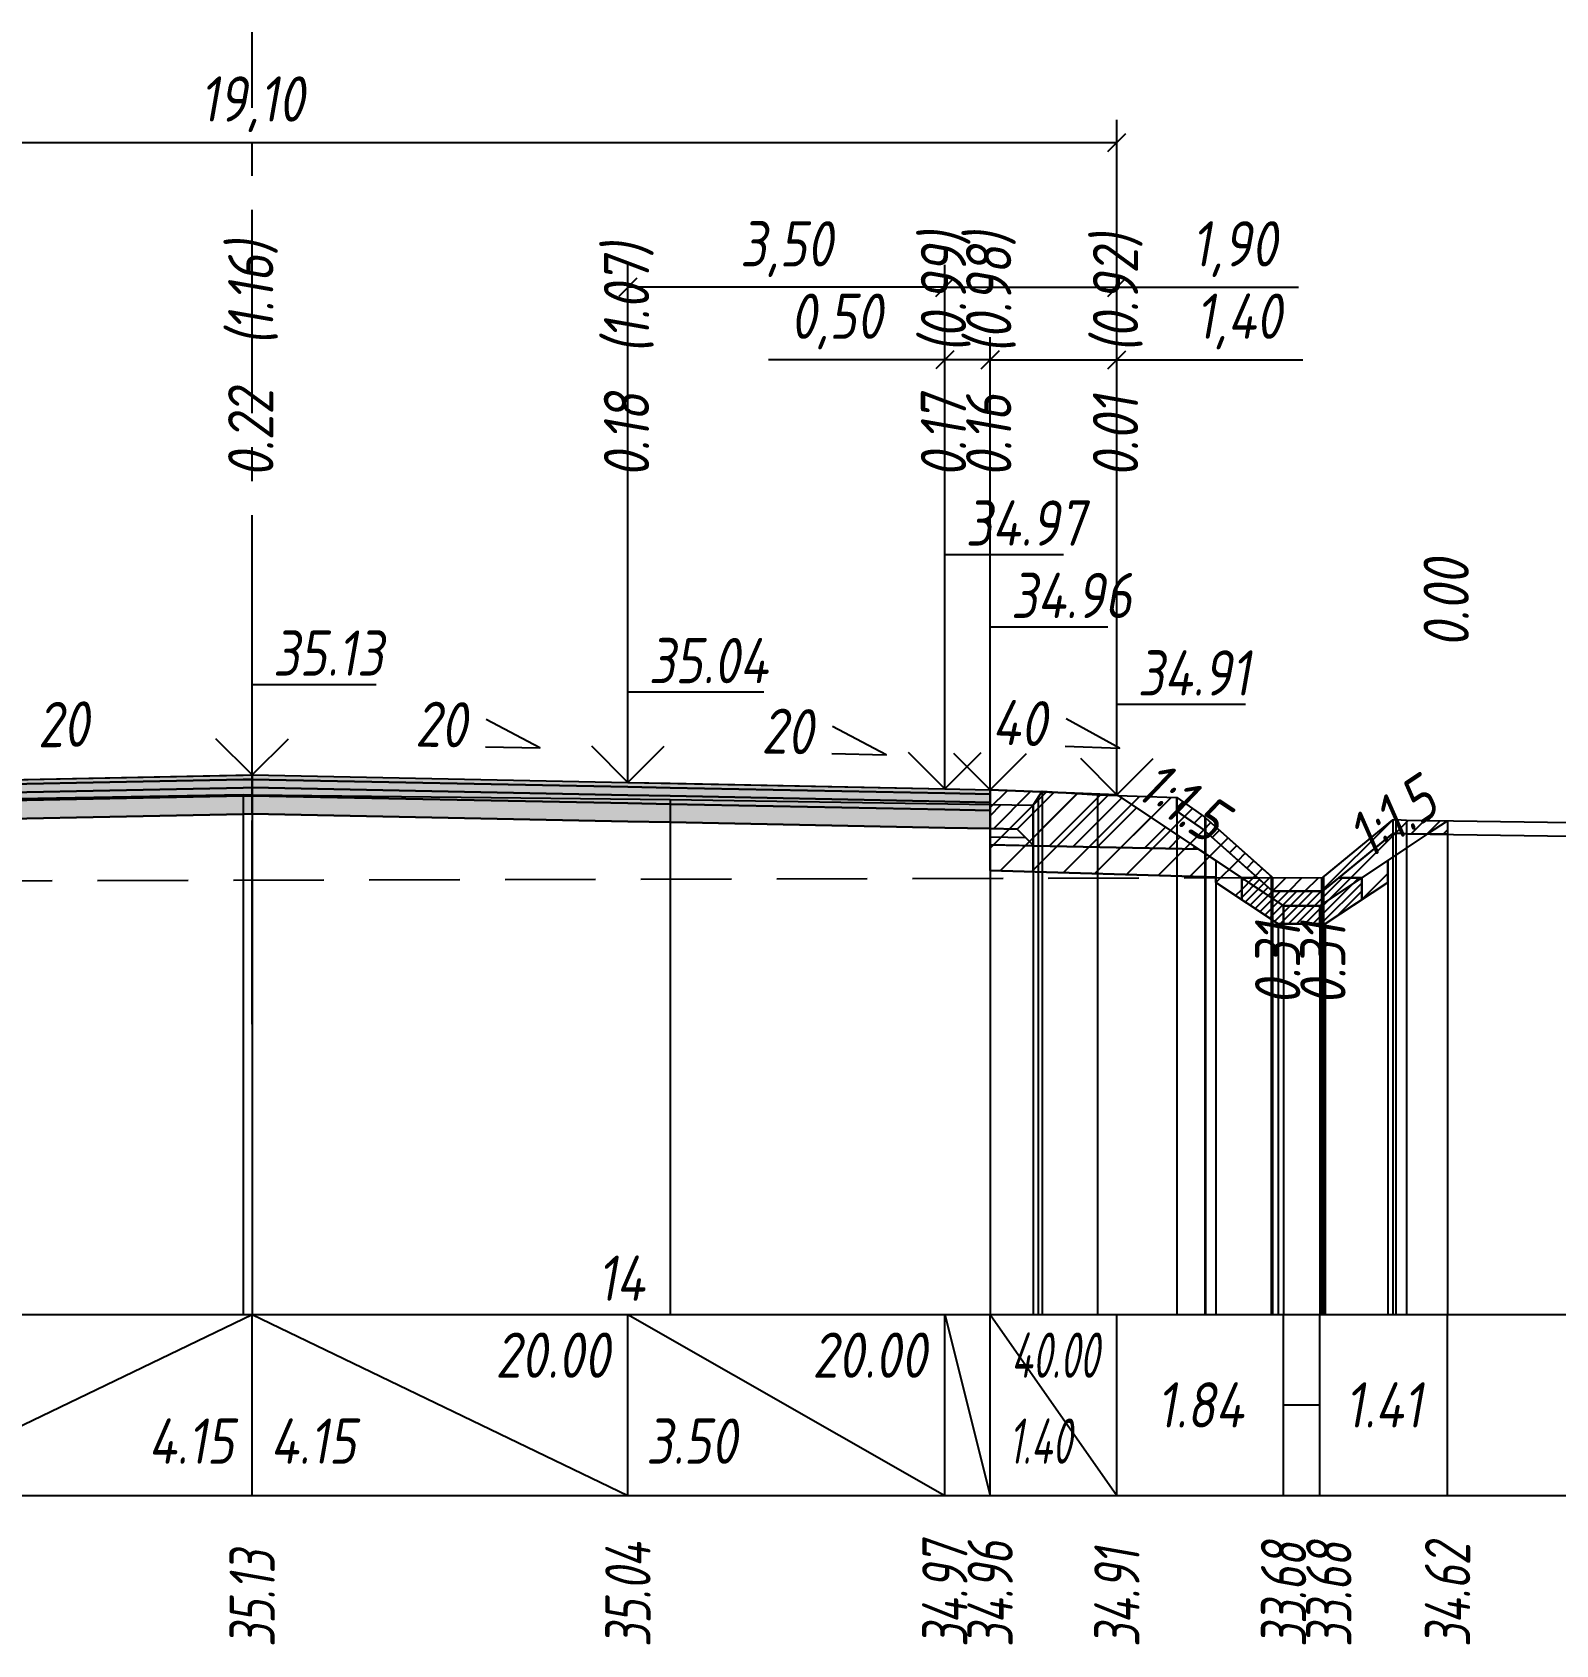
# Model space of a CAD drawing. Extents: x -717 to 1451, y -133302 to 233.
# Drawn here: x 161.4 to 245.5, y -91464.3 to -91375.2 of the extents above; entities that cross this region are included whole.
import ezdxf
from ezdxf.enums import TextEntityAlignment as Align

# ---------------------------------------------------------------- set-up
doc = ezdxf.new("R2010")
doc.units = 0
doc.linetypes.add('осевая2', pattern=[1.125, 0.75, -0.125, 0.125, -0.125])
doc.linetypes.add('штриховая', pattern=[0.75, 0.5, -0.25])
for name, color, linetype in [('Интерполированный поперечник', 2, 'Continuous'), ('Код_514', 1, 'Continuous'), ('Контур_0', 7, 'Continuous'), ('Контур_2521', 7, 'Continuous'), ('Контур_2564', 7, 'Continuous'), ('Контур_2660', 7, 'Continuous'), ('Контур_2665', 7, 'Continuous'), ('Контур_400', 7, 'Continuous'), ('Контур_508', 7, 'Continuous'), ('Контур_512', 7, 'Continuous'), ('Контур_513', 7, 'Continuous'), ('Контур_818', 7, 'Continuous'), ('Красный поперечник', 1, 'Continuous'), ('Объём_2501', 7, 'Continuous'), ('Объём_2564', 7, 'Continuous'), ('Объём_2650', 7, 'Continuous'), ('Объём_2660', 7, 'Continuous'), ('Объём_2661', 7, 'Continuous'), ('Объём_2662', 7, 'Continuous'), ('Объём_2663', 7, 'Continuous'), ('Объём_2664', 7, 'Continuous'), ('Объём_2665', 7, 'Continuous'), ('Объём_2666', 7, 'Continuous'), ('Объём_2667', 7, 'Continuous'), ('Объём_2668', 7, 'Continuous'), ('Объём_2669', 7, 'Continuous'), ('Объём_2675', 7, 'Continuous'), ('Ось', 1, 'осевая2'), ('Откосы', 7, 'Continuous'), ('Отметки покрытия', 7, 'Continuous'), ('Рабочие отметки', 7, 'Continuous'), ('Рабочие отметки доп.', 7, 'Continuous'), ('Слои выравнивания', 7, 'Continuous'), ('Таблица', 7, 'Continuous'), ('Уклоны проезжей части', 7, 'Continuous'), ('Черный поперечник', 3, 'Continuous')]:
    doc.layers.add(name, color=color, linetype=linetype)
for name, color, linetype, true_color in [('Контур_2540', 2, 'Continuous', 0xffff00), ('Контур_2560', 2, 'Continuous', 0xffff00), ('Контур_2561', 7, 'Continuous', 0xff8040), ('Контур_2562', 3, 'Continuous', 0x00ff00), ('Контур_2563', 7, 'Continuous', 0xff8000), ('Контур_2570', 7, 'Continuous', 0x80ff00), ('Контур_2583', 3, 'Continuous', 0x00ff00), ('Контур_2584', 3, 'Continuous', 0x00ff00), ('Контур_2725', 7, 'Continuous', 0x323232), ('Контур_2736', 4, 'Continuous', 0x00ffff), ('Контур_2737', 4, 'Continuous', 0x00ffff), ('Контур_2738', 4, 'Continuous', 0x00ffff), ('Контур_2739', 4, 'Continuous', 0x00ffff), ('Контур_2741', 4, 'Continuous', 0x00ffff), ('Контур_2742', 4, 'Continuous', 0x00ffff), ('Контур_2743', 4, 'Continuous', 0x00ffff), ('Контур_2744', 7, 'Continuous', 0xa4ffff), ('Контур_2745', 7, 'Continuous', 0xa4ffff), ('Контур_2747', 4, 'Continuous', 0x00ffff), ('Контур_2748', 4, 'Continuous', 0x00ffff), ('Контур_2749', 4, 'Continuous', 0x00ffff), ('Контур_2750', 4, 'Continuous', 0x00ffff), ('Контур_2751', 4, 'Continuous', 0x00ffff), ('Контур_2752', 4, 'Continuous', 0x00ffff), ('Контур_2760', 7, 'Continuous', 0x323232), ('Контур_2761', 7, 'Continuous', 0x323232), ('Контур_2762', 7, 'Continuous', 0x323232), ('Контур_2763', 7, 'Continuous', 0x323232), ('Контур_402', 7, 'Continuous', 0xff6464), ('Контур_703', 4, 'Continuous', 0x00ffff), ('Контур_705', 4, 'Continuous', 0x00ffff), ('Контур_707', 4, 'Continuous', 0x00ffff), ('Контур_720', 131, 'Continuous', 0xaaffff), ('Объём_2520', 7, 'Continuous', 0x80ffff), ('Объём_2540', 2, 'Continuous', 0xffff00), ('Объём_2560', 2, 'Continuous', 0xffff00), ('Объём_2561', 7, 'Continuous', 0xff8040), ('Объём_2562', 3, 'Continuous', 0x00ff00), ('Объём_2563', 7, 'Continuous', 0xff8000), ('Объём_2570', 7, 'Continuous', 0x80ff00), ('Объём_2583', 3, 'Continuous', 0x00ff00), ('Объём_2584', 3, 'Continuous', 0x00ff00), ('Объём_2593', 3, 'Continuous', 0x00ff00), ('Объём_2597', 3, 'Continuous', 0x00ff00), ('Объём_2600', 7, 'Continuous', 0x808000), ('Объём_2620', 2, 'Continuous', 0xffff00), ('Объём_2746', 2, 'Continuous', 0xffff00)]:
    doc.layers.add(name, color=color, linetype=linetype, true_color=true_color)
doc.styles.get("Standard").update_dxf_attribs({"font": 'txt', "height": 2.5})
doc.styles.add('М', font='romand.shx', dxfattribs={"width": 0.8, "oblique": 10, "height": 2.5})
doc.dimstyles.new('ISO-25', dxfattribs={"dimtxt": 2.5, "dimasz": 2.5, "dimexe": 1.25, "dimexo": 0.625, "dimtad": 1, "dimtxsty": 'Standard', "dimcen": 2.5, "dimadec": 0, "dimazin": 0, "dimtfac": 1, "dimtmove": 0, "dimatfit": 3, "dimfxl": 1, "dimarcsym": 0})

# ---------------------------------------------------------------- blocks, each defined once
blk = doc.blocks.new('_Oblique')
at = {"color": 0, "linetype": 'ByBlock', "lineweight": -2}
blk.add_line((-0.5, -0.5), (0.5, 0.5), dxfattribs=at)
blk = doc.blocks.new('*D1787')
at = {"color": 0, "lineweight": -2, "transparency": 16777216}
for p, q in [((214.286, -91416.45), (214.286, -91392.01)), ((221.286, -91416.73), (221.286, -91392.01)), ((214.286, -91393.26), (221.286, -91393.26)), ((221.286, -91393.26), (231.559, -91393.26))]:
    blk.add_line(p, q, dxfattribs=at)
at = {"layer": 'Defpoints', "color": 0, "transparency": 16777216}
for p in [(221.286, -91393.26), (214.286, -91417.075), (221.286, -91417.355)]:
    blk.add_point(p, dxfattribs=at)
at = {"color": 0, "lineweight": -2, "transparency": 16777216, "rotation": 180}
blk.add_blockref('_Oblique', (214.286, -91393.26), dxfattribs=at)
at = {"color": 0, "lineweight": -2, "transparency": 16777216}
blk.add_blockref('_Oblique', (221.286, -91393.26), dxfattribs=at)
at = {"color": 0, "transparency": 16777216, "insert": (228.019, -91391.147), "char_height": 2.5, "width": 8.75, "attachment_point": 5, "style": 'М'}
blk.add_mtext('1,40', dxfattribs=at)
blk = doc.blocks.new('*D1789')
at = {"color": 0, "lineweight": -2, "transparency": 16777216}
for p, q in [((211.786, -91416.4), (211.786, -91392.01)), ((214.286, -91416.45), (214.286, -91392.01)), ((211.786, -91393.26), (202.04, -91393.26)), ((214.286, -91393.26), (211.786, -91393.26))]:
    blk.add_line(p, q, dxfattribs=at)
at = {"layer": 'Defpoints', "color": 0, "transparency": 16777216}
for p in [(214.286, -91393.26), (211.786, -91417.025), (214.286, -91417.075)]:
    blk.add_point(p, dxfattribs=at)
at = {"color": 0, "lineweight": -2, "transparency": 16777216, "rotation": 180}
blk.add_blockref('_Oblique', (211.786, -91393.26), dxfattribs=at)
at = {"color": 0, "lineweight": -2, "transparency": 16777216}
blk.add_blockref('_Oblique', (214.286, -91393.26), dxfattribs=at)
at = {"color": 0, "transparency": 16777216, "insert": (205.802, -91391.147), "char_height": 2.5, "width": 9.16667, "attachment_point": 5, "style": 'М'}
blk.add_mtext('0,50', dxfattribs=at)
blk = doc.blocks.new('*D1791')
at = {"color": 0, "lineweight": -2, "transparency": 16777216}
for p, q in [((194.286, -91416.05), (194.286, -91388.01)), ((211.786, -91416.4), (211.786, -91388.01)), ((211.786, -91389.26), (194.286, -91389.26))]:
    blk.add_line(p, q, dxfattribs=at)
at = {"layer": 'Defpoints', "color": 0, "transparency": 16777216}
for p in [(194.286, -91389.26), (194.286, -91416.675), (211.786, -91417.025)]:
    blk.add_point(p, dxfattribs=at)
at = {"color": 0, "lineweight": -2, "transparency": 16777216, "rotation": 180}
blk.add_blockref('_Oblique', (194.286, -91389.26), dxfattribs=at)
at = {"color": 0, "lineweight": -2, "transparency": 16777216}
blk.add_blockref('_Oblique', (211.786, -91389.26), dxfattribs=at)
at = {"color": 0, "transparency": 16777216, "insert": (203.036, -91387.147), "char_height": 2.5, "width": 9.58333, "attachment_point": 5, "style": 'М'}
blk.add_mtext('3,50', dxfattribs=at)
blk = doc.blocks.new('*D1792')
at = {"color": 0, "lineweight": -2, "transparency": 16777216}
for p, q in [((211.786, -91416.4), (211.786, -91388.01)), ((221.286, -91416.73), (221.286, -91388.01)), ((211.786, -91389.26), (221.286, -91389.26)), ((221.286, -91389.26), (231.319, -91389.26))]:
    blk.add_line(p, q, dxfattribs=at)
at = {"layer": 'Defpoints', "color": 0, "transparency": 16777216}
for p in [(211.786, -91389.26), (211.786, -91417.025), (221.286, -91417.355)]:
    blk.add_point(p, dxfattribs=at)
at = {"color": 0, "lineweight": -2, "transparency": 16777216, "rotation": 180}
blk.add_blockref('_Oblique', (211.786, -91389.26), dxfattribs=at)
at = {"color": 0, "lineweight": -2, "transparency": 16777216}
blk.add_blockref('_Oblique', (221.286, -91389.26), dxfattribs=at)
at = {"color": 0, "transparency": 16777216, "insert": (227.778, -91387.147), "char_height": 2.5, "width": 8.75, "attachment_point": 5, "style": 'М'}
blk.add_mtext('1,90', dxfattribs=at)
blk = doc.blocks.new('*D1794')
at = {"color": 0, "lineweight": -2, "transparency": 16777216}
for p, q in [((125.786, -91416.73), (125.786, -91380.01)), ((221.286, -91416.73), (221.286, -91380.01)), ((125.786, -91381.26), (221.286, -91381.26))]:
    blk.add_line(p, q, dxfattribs=at)
at = {"layer": 'Defpoints', "color": 0, "transparency": 16777216}
for p in [(221.286, -91381.26), (125.786, -91417.355), (221.286, -91417.355)]:
    blk.add_point(p, dxfattribs=at)
at = {"color": 0, "lineweight": -2, "transparency": 16777216, "rotation": 180}
blk.add_blockref('_Oblique', (125.786, -91381.26), dxfattribs=at)
at = {"color": 0, "lineweight": -2, "transparency": 16777216}
blk.add_blockref('_Oblique', (221.286, -91381.26), dxfattribs=at)
at = {"color": 0, "transparency": 16777216, "insert": (173.536, -91379.147), "char_height": 2.5, "width": 10.41667, "attachment_point": 5, "style": 'М'}
blk.add_mtext('19,10', dxfattribs=at)

msp = doc.modelspace()

# ---------------------------------------------------------------- hatches: boundary and pattern name
at = {"layer": 'Объём_2563'}
h = msp.add_hatch(dxfattribs=at)
h.set_pattern_fill('ANSI31', color=256, scale=0.3)
h.paths.add_polyline_path([(216.704, -91420.111), (215.786, -91419.193), (214.286, -91419.163), (214.286, -91417.013), (221.286, -91417.293), (225.786, -91420.293)])
at = {"layer": 'Объём_2570'}
h = msp.add_hatch(dxfattribs=at)
h.set_pattern_fill('ANSI31', color=256, scale=0.2)
h.paths.add_polyline_path([(239.547, -91419.476), (237.276, -91419.443), (236.684, -91419.418), (236.516, -91419.432), (232.633, -91422.628), (229.884, -91422.611), (226.179, -91419.319), (226.144, -91419.305), (226.143, -91419.274), (224.6, -91418.199), (224.6, -91417.449), (226.143, -91418.524), (226.144, -91418.555), (226.179, -91418.569), (229.884, -91421.861), (232.633, -91421.878), (236.516, -91418.682), (236.684, -91418.668), (237.276, -91418.693), (239.547, -91418.726)])
at = {"layer": 'Объём_2600'}
h = msp.add_hatch(dxfattribs=at)
h.set_pattern_fill('ANSI31', color=6, scale=0.4)
h.paths.add_polyline_path([(216.66, -91417.863), (217.16, -91417.099), (220.213, -91417.305), (224.6, -91417.449), (224.6, -91418.199), (226.143, -91419.274), (226.144, -91419.305), (226.179, -91419.319), (229.069, -91421.887), (228.177, -91421.887), (228.177, -91423.089), (226.742, -91422.132), (226.742, -91421.844), (214.286, -91421.47), (214.286, -91417.827)])
h = msp.add_hatch(dxfattribs=at)
h.set_pattern_fill('HONEY', color=5, scale=0.3)
h.paths.add_polyline_path([(238.447, -91419.46), (239.547, -91418.726), (239.547, -91419.476)])
h = msp.add_hatch(dxfattribs=at)
h.set_pattern_fill('ANSI31', color=6, scale=0.4)
h.paths.add_polyline_path([(236.516, -91419.432), (236.684, -91419.418), (237.276, -91419.443), (238.447, -91419.46), (236.242, -91420.93), (236.242, -91422.132), (234.806, -91423.089), (234.806, -91421.887), (233.534, -91421.887)])
at = {"layer": 'Объём_2620'}
h = msp.add_hatch(dxfattribs=at)
h.set_pattern_fill('ANSI31', color=2, scale=0.1)
h.paths.add_polyline_path([(234.806, -91421.887), (234.806, -91423.089), (232.794, -91424.43), (230.189, -91424.43), (228.177, -91423.089), (228.177, -91421.887), (229.069, -91421.887), (229.884, -91422.611), (232.633, -91422.628), (233.534, -91421.887)])
at = {"layer": 'Слои выравнивания'}
for color, points in [(2, [(132.786, -91417.013), (135.286, -91416.963), (147.226, -91416.724), (152.786, -91416.613), (173.048, -91416.208), (173.536, -91416.198), (173.536, -91416.448), (173.048, -91416.458), (152.786, -91416.863), (147.226, -91416.974), (135.286, -91417.213), (132.786, -91417.263)]), (3, [(132.786, -91417.263), (135.286, -91417.213), (147.226, -91416.974), (152.786, -91416.863), (173.048, -91416.458), (173.536, -91416.448), (173.536, -91416.898), (173.048, -91416.908), (152.786, -91417.313), (147.226, -91417.424), (135.286, -91417.663), (132.786, -91417.713)]), (4, [(132.786, -91417.713), (135.286, -91417.663), (147.226, -91417.424), (152.786, -91417.313), (173.048, -91416.908), (173.536, -91416.898), (173.536, -91417.348), (173.048, -91417.358), (152.786, -91417.763), (147.226, -91417.874), (135.286, -91418.113), (132.786, -91418.163)]), (2, [(173.536, -91416.198), (194.286, -91416.613), (196.627, -91416.66), (211.786, -91416.963), (214.286, -91417.013), (214.286, -91417.263), (211.786, -91417.213), (196.627, -91416.91), (194.286, -91416.863), (173.536, -91416.448)]), (3, [(173.536, -91416.448), (194.286, -91416.863), (196.627, -91416.91), (211.786, -91417.213), (214.286, -91417.263), (214.286, -91417.713), (211.786, -91417.663), (196.627, -91417.36), (194.286, -91417.313), (173.536, -91416.898)]), (4, [(173.536, -91416.898), (194.286, -91417.313), (196.627, -91417.36), (211.786, -91417.663), (214.286, -91417.713), (214.286, -91418.163), (211.786, -91418.113), (196.627, -91417.81), (194.286, -91417.763), (173.536, -91417.348)]), (5, [(132.786, -91418.163), (135.286, -91418.113), (147.226, -91417.874), (152.786, -91417.763), (173.048, -91417.358), (173.536, -91417.348), (173.536, -91418.348), (173.048, -91418.358), (152.786, -91418.763), (147.226, -91418.874), (135.286, -91419.113), (132.786, -91419.163)]), (5, [(173.536, -91417.348), (194.286, -91417.763), (196.627, -91417.81), (211.786, -91418.113), (214.286, -91418.163), (214.286, -91419.163), (211.786, -91419.113), (196.627, -91418.81), (194.286, -91418.763), (173.536, -91418.348)])]:
    msp.add_hatch(color=color, dxfattribs=at).paths.add_polyline_path(points)

# ---------------------------------------------------------------- linework, layer by layer
at = {"layer": 'Интерполированный поперечник', "linetype": 'штриховая', "ltscale": 10, "flags": 128}
msp.add_lwpolyline([(105, -91422.183), (229.884, -91421.861)], dxfattribs=at)
at = {"layer": 'Код_514'}
for p, q in [((152.786, -91456), (173.536, -91446)), ((173.536, -91456), (173.536, -91446)), ((173.536, -91446), (194.286, -91456)), ((194.286, -91456), (194.286, -91446)), ((194.286, -91446), (211.786, -91456)), ((211.786, -91456), (211.786, -91446)), ((211.786, -91446), (214.286, -91456)), ((214.286, -91456), (214.286, -91446)), ((214.286, -91446), (221.286, -91456)), ((221.286, -91456), (221.286, -91446)), ((230.492, -91456), (230.492, -91446)), ((232.492, -91456), (232.492, -91446)), ((239.547, -91456), (239.547, -91446)), ((230.492, -91451), (232.492, -91451))]:
    msp.add_line(p, q, dxfattribs=at)
at = {"layer": 'Контур_0', "flags": 128}
for points in [[(221.286, -91417.293), (221.286, -91417.293), (221.286, -91417.293), (221.286, -91417.293), (221.286, -91417.293), (221.286, -91417.293), (221.286, -91417.293), (221.286, -91417.293), (221.286, -91417.293), (221.286, -91417.293), (221.286, -91417.293), (221.286, -91417.293), (221.286, -91417.293), (221.286, -91417.293), (221.286, -91417.293), (230.492, -91423.43)], [(221.286, -91417.293), (221.286, -91417.293), (221.286, -91417.293), (221.286, -91417.293), (221.286, -91417.293), (221.286, -91417.293), (221.286, -91417.293), (221.286, -91417.293), (221.286, -91417.293), (221.286, -91417.293), (221.286, -91417.293), (221.286, -91417.293), (221.286, -91417.293), (221.286, -91417.293), (221.286, -91417.293), (230.492, -91423.43), (232.492, -91423.43), (239.547, -91418.726), (239.547, -91418.726), (239.547, -91418.726), (239.547, -91418.726), (239.547, -91418.726), (239.547, -91418.726), (239.547, -91418.726), (239.547, -91418.726), (239.547, -91418.726), (239.547, -91418.726), (239.547, -91418.726), (239.547, -91418.726), (239.547, -91418.726)], [(214.286, -91420.063), (214.286, -91419.163), (215.786, -91419.193), (216.704, -91420.111), (214.286, -91420.063), (214.286, -91420.063)], [(214.286, -91419.163), (215.786, -91419.193), (216.704, -91420.111), (225.786, -91420.293)]]:
    msp.add_lwpolyline(points, dxfattribs=at)
at = {"layer": 'Контур_2521', "color": 250, "flags": 128}
msp.add_lwpolyline([(214.286, -91419.613), (216.245, -91419.652)], dxfattribs=at)
at = {"layer": 'Контур_2540', "flags": 128}
msp.add_lwpolyline([(214.286, -91420.063), (225.786, -91420.293), (226.742, -91420.93), (226.742, -91421.844), (214.286, -91421.47), (214.286, -91420.063), (214.286, -91420.063)], dxfattribs=at)
at = {"layer": 'Контур_2560', "flags": 128}
msp.add_lwpolyline([(214.286, -91417.013), (221.286, -91417.293), (221.286, -91417.293), (221.286, -91417.293)], dxfattribs=at)
at = {"layer": 'Контур_2561', "flags": 128}
msp.add_lwpolyline([(214.286, -91417.013), (214.286, -91417.013), (221.286, -91417.293), (221.286, -91417.293), (214.286, -91417.013)], dxfattribs=at)
at = {"layer": 'Контур_2562', "flags": 128}
msp.add_lwpolyline([(221.286, -91417.293), (221.286, -91417.293), (221.286, -91417.293), (221.286, -91417.293), (221.286, -91417.293)], dxfattribs=at)
at = {"layer": 'Контур_2563', "flags": 128}
msp.add_lwpolyline([(216.704, -91420.111), (215.786, -91419.193), (214.286, -91419.163), (214.286, -91417.013), (221.286, -91417.293), (225.786, -91420.293), (216.704, -91420.111), (216.704, -91420.111)], dxfattribs=at)
at = {"layer": 'Контур_2564', "flags": 128}
msp.add_lwpolyline([(214.286, -91417.013), (221.286, -91417.293)], dxfattribs=at)
at = {"layer": 'Контур_2570', "flags": 128}
msp.add_lwpolyline([(147.226, -91417.731), (173.048, -91417.285), (173.536, -91417.291), (196.627, -91417.563), (216.66, -91417.863), (216.932, -91417.442), (217.16, -91417.099), (220.213, -91417.305), (224.6, -91417.449), (224.6, -91418.199), (226.143, -91419.274), (226.144, -91419.305), (226.179, -91419.319), (229.802, -91422.54), (229.884, -91422.611), (232.586, -91422.625), (232.633, -91422.628), (232.694, -91422.579), (236.516, -91419.432), (236.684, -91419.418), (237.276, -91419.443), (264.547, -91419.841)], dxfattribs=at)
at = {"layer": 'Контур_2583', "flags": 128}
for points in [[(230.492, -91423.43), (226.742, -91420.93), (226.742, -91422.132), (230.189, -91424.43), (230.492, -91424.43), (230.492, -91423.43)], [(236.242, -91422.132), (236.242, -91420.93), (232.492, -91423.43), (232.492, -91424.43), (232.794, -91424.43), (236.242, -91422.132)]]:
    msp.add_lwpolyline(points, dxfattribs=at)
at = {"layer": 'Контур_2584', "flags": 128}
msp.add_lwpolyline([(230.492, -91423.43), (230.492, -91424.43), (232.492, -91424.43), (232.492, -91423.43), (230.492, -91423.43)], dxfattribs=at)
at = {"layer": 'Контур_2660', "flags": 128}
msp.add_lwpolyline([(214.286, -91421.47), (226.742, -91421.844)], dxfattribs=at)
at = {"layer": 'Контур_2665', "flags": 128}
msp.add_lwpolyline([(221.286, -91417.293), (221.286, -91417.293)], dxfattribs=at)
at = {"layer": 'Контур_2725', "flags": 128}
msp.add_lwpolyline([(132.786, -91419.163), (135.286, -91419.113), (147.226, -91418.874), (152.786, -91418.763), (173.048, -91418.358), (173.536, -91418.348), (194.286, -91418.763), (196.627, -91418.81), (211.786, -91419.113), (214.286, -91419.163)], dxfattribs=at)
at = {"layer": 'Контур_2736', "flags": 128}
msp.add_lwpolyline([(221.286, -91417.293), (221.286, -91417.293)], dxfattribs=at)
at = {"layer": 'Контур_2737', "flags": 128}
msp.add_lwpolyline([(221.286, -91417.293), (221.286, -91417.293)], dxfattribs=at)
at = {"layer": 'Контур_2738', "flags": 128}
msp.add_lwpolyline([(221.286, -91417.293), (221.286, -91417.293)], dxfattribs=at)
at = {"layer": 'Контур_2739', "flags": 128}
msp.add_lwpolyline([(221.286, -91417.293), (221.286, -91417.293)], dxfattribs=at)
at = {"layer": 'Контур_2741', "flags": 128}
msp.add_lwpolyline([(239.547, -91418.726), (239.547, -91418.726)], dxfattribs=at)
at = {"layer": 'Контур_2742', "flags": 128}
msp.add_lwpolyline([(239.547, -91418.726), (239.547, -91418.726)], dxfattribs=at)
at = {"layer": 'Контур_2743', "flags": 128}
msp.add_lwpolyline([(239.547, -91418.726), (239.547, -91418.726)], dxfattribs=at)
at = {"layer": 'Контур_2744', "flags": 128}
msp.add_lwpolyline([(239.547, -91418.726), (239.547, -91418.726)], dxfattribs=at)
msp.add_lwpolyline([(239.547, -91418.726), (239.547, -91418.726)], dxfattribs=at)
msp.add_lwpolyline([(239.547, -91418.726), (239.547, -91418.726)], dxfattribs=at)
msp.add_lwpolyline([(239.547, -91418.726), (239.547, -91418.726)], dxfattribs=at)
msp.add_lwpolyline([(239.547, -91418.726), (239.547, -91418.726)], dxfattribs=at)
msp.add_lwpolyline([(239.547, -91418.726), (239.547, -91418.726)], dxfattribs=at)
at = {"layer": 'Контур_2745', "flags": 128}
msp.add_lwpolyline([(221.286, -91417.293), (221.286, -91417.293)], dxfattribs=at)
msp.add_lwpolyline([(221.286, -91417.293), (221.286, -91417.293)], dxfattribs=at)
msp.add_lwpolyline([(221.286, -91417.293), (221.286, -91417.293)], dxfattribs=at)
msp.add_lwpolyline([(221.286, -91417.293), (221.286, -91417.293)], dxfattribs=at)
msp.add_lwpolyline([(221.286, -91417.293), (221.286, -91417.293)], dxfattribs=at)
msp.add_lwpolyline([(221.286, -91417.293), (221.286, -91417.293)], dxfattribs=at)
at = {"layer": 'Контур_2747', "flags": 128}
msp.add_lwpolyline([(221.286, -91417.293), (221.286, -91417.293)], dxfattribs=at)
at = {"layer": 'Контур_2748', "flags": 128}
msp.add_lwpolyline([(221.286, -91417.293), (221.286, -91417.293)], dxfattribs=at)
at = {"layer": 'Контур_2749', "flags": 128}
msp.add_lwpolyline([(221.286, -91417.293), (221.286, -91417.293)], dxfattribs=at)
at = {"layer": 'Контур_2750', "flags": 128}
msp.add_lwpolyline([(239.547, -91418.726), (239.547, -91418.726)], dxfattribs=at)
at = {"layer": 'Контур_2751', "flags": 128}
msp.add_lwpolyline([(239.547, -91418.726), (239.547, -91418.726)], dxfattribs=at)
at = {"layer": 'Контур_2752', "flags": 128}
msp.add_lwpolyline([(239.547, -91418.726), (239.547, -91418.726)], dxfattribs=at)
at = {"layer": 'Контур_2760', "flags": 128}
msp.add_lwpolyline([(132.786, -91417.013), (135.286, -91416.963), (147.226, -91416.724), (152.786, -91416.613), (173.048, -91416.208), (173.536, -91416.198), (194.286, -91416.613), (196.627, -91416.66), (211.786, -91416.963), (214.286, -91417.013)], dxfattribs=at)
at = {"layer": 'Контур_2761', "flags": 128}
msp.add_lwpolyline([(132.786, -91417.263), (135.286, -91417.213), (147.226, -91416.974), (152.786, -91416.863), (173.048, -91416.458), (173.536, -91416.448), (194.286, -91416.863), (196.627, -91416.91), (211.786, -91417.213), (214.286, -91417.263)], dxfattribs=at)
at = {"layer": 'Контур_2762', "flags": 128}
msp.add_lwpolyline([(132.786, -91417.713), (135.286, -91417.663), (147.226, -91417.424), (152.786, -91417.313), (173.048, -91416.908), (173.536, -91416.898), (194.286, -91417.313), (196.627, -91417.36), (211.786, -91417.663), (214.286, -91417.713)], dxfattribs=at)
at = {"layer": 'Контур_2763', "flags": 128}
msp.add_lwpolyline([(132.786, -91418.163), (135.286, -91418.113), (147.226, -91417.874), (152.786, -91417.763), (173.048, -91417.358), (173.536, -91417.348), (194.286, -91417.763), (196.627, -91417.81), (211.786, -91418.113), (214.286, -91418.163)], dxfattribs=at)
at = {"layer": 'Контур_400', "flags": 128}
for points in [[(132.786, -91417.013), (135.286, -91416.963), (135.286, -91416.963), (135.286, -91416.963), (135.286, -91416.963), (135.286, -91416.963), (135.286, -91416.963), (152.786, -91416.613), (173.536, -91416.198)], [(173.536, -91416.198), (194.286, -91416.613), (211.786, -91416.963), (211.786, -91416.963), (211.786, -91416.963), (211.786, -91416.963), (211.786, -91416.963), (211.786, -91416.963), (214.286, -91417.013)]]:
    msp.add_lwpolyline(points, dxfattribs=at)
at = {"layer": 'Контур_402', "flags": 128}
msp.add_lwpolyline([(118.895, -91421.887), (132.786, -91421.47), (132.786, -91419.163), (173.536, -91418.348), (214.286, -91419.163), (214.286, -91421.47), (226.742, -91421.844)], dxfattribs=at)
at = {"layer": 'Контур_508', "flags": 128}
msp.add_lwpolyline([(105, -91422.183), (106.975, -91423.5), (106.975, -91424.702), (110.423, -91427), (110.725, -91427), (112.725, -91427), (113.028, -91427), (116.475, -91424.702), (116.475, -91423.5), (118.895, -91421.887), (132.786, -91421.47), (132.786, -91419.163), (173.536, -91418.348), (214.286, -91419.163), (214.286, -91421.47), (226.742, -91421.844), (226.742, -91422.132), (230.189, -91424.43), (230.492, -91424.43), (232.492, -91424.43), (232.794, -91424.43), (236.242, -91422.132), (236.242, -91420.93), (239.547, -91418.726)], dxfattribs=at)
at = {"layer": 'Контур_512', "flags": 128}
msp.add_lwpolyline([(214.286, -91421.47), (226.742, -91421.844), (226.742, -91422.132), (230.189, -91424.43), (230.492, -91424.43), (232.492, -91424.43), (232.794, -91424.43), (236.242, -91422.132), (236.242, -91420.93), (239.547, -91418.726)], dxfattribs=at)
at = {"layer": 'Контур_513', "flags": 128}
msp.add_lwpolyline([(105, -91422.183), (106.975, -91423.5), (106.975, -91424.702), (110.423, -91427), (110.725, -91427), (112.725, -91427), (113.028, -91427), (116.475, -91424.702), (116.475, -91423.5), (118.895, -91421.887), (132.786, -91421.47), (132.786, -91419.163), (173.536, -91418.348), (214.286, -91419.163), (214.286, -91421.47), (226.742, -91421.844), (226.742, -91422.132), (230.189, -91424.43), (230.492, -91424.43), (232.492, -91424.43), (232.794, -91424.43), (236.242, -91422.132), (236.242, -91420.93), (239.547, -91418.726)], dxfattribs=at)
at = {"layer": 'Контур_703', "flags": 128}
for points in [[(221.286, -91417.293), (221.286, -91417.293)], [(221.286, -91417.293), (230.492, -91423.43)]]:
    msp.add_lwpolyline(points, dxfattribs=at)
at = {"layer": 'Контур_705', "flags": 128}
msp.add_lwpolyline([(221.286, -91417.293), (221.286, -91417.293)], dxfattribs=at)
at = {"layer": 'Контур_707', "flags": 128}
msp.add_lwpolyline([(232.492, -91423.43), (239.547, -91418.726)], dxfattribs=at)
at = {"layer": 'Контур_720', "flags": 128}
msp.add_lwpolyline([(230.492, -91423.43), (232.492, -91423.43)], dxfattribs=at)
at = {"layer": 'Контур_818', "flags": 128}
msp.add_lwpolyline([(147.226, -91417.731), (173.048, -91417.285), (173.536, -91417.291), (196.627, -91417.563), (216.66, -91417.863), (216.932, -91417.442), (217.16, -91417.099), (220.213, -91417.305), (224.6, -91417.449), (224.6, -91418.199), (226.143, -91419.274), (226.144, -91419.305), (226.179, -91419.319), (229.802, -91422.54), (229.884, -91422.611), (232.586, -91422.625), (232.633, -91422.628), (232.694, -91422.579), (236.516, -91419.432), (236.684, -91419.418), (237.276, -91419.443), (239.547, -91419.476)], dxfattribs=at)
at = {"layer": 'Красный поперечник'}
for p, q in [((152.786, -91416.613), (173.536, -91416.198)), ((173.536, -91416.198), (194.286, -91416.613)), ((194.286, -91416.613), (211.786, -91416.963)), ((211.786, -91416.963), (214.286, -91417.013)), ((214.286, -91417.013), (221.286, -91417.293)), ((221.286, -91417.293), (230.492, -91423.43)), ((232.492, -91423.43), (239.547, -91418.726)), ((239.547, -91418.726), (239.547, -91446)), ((236.242, -91420.93), (236.242, -91446)), ((214.286, -91421.47), (214.286, -91446)), ((226.742, -91421.844), (226.742, -91446)), ((226.742, -91422.132), (226.742, -91446)), ((236.242, -91422.132), (236.242, -91446)), ((230.492, -91423.43), (232.492, -91423.43)), ((230.189, -91424.43), (230.189, -91446)), ((230.492, -91424.43), (230.492, -91446)), ((232.492, -91424.43), (232.492, -91446)), ((232.794, -91424.43), (232.794, -91446))]:
    msp.add_line(p, q, dxfattribs=at)
at = {"layer": 'Объём_2501', "flags": 128}
for points in [[(132.786, -91417.013), (135.286, -91416.963), (135.286, -91416.963), (135.286, -91416.963), (135.286, -91416.963), (135.286, -91416.963), (135.286, -91416.963), (152.786, -91416.613), (173.536, -91416.198)], [(173.536, -91416.198), (194.286, -91416.613), (211.786, -91416.963), (211.786, -91416.963), (211.786, -91416.963), (211.786, -91416.963), (211.786, -91416.963), (211.786, -91416.963), (214.286, -91417.013)]]:
    msp.add_lwpolyline(points, dxfattribs=at)
at = {"layer": 'Объём_2520', "color": 250, "flags": 128}
msp.add_lwpolyline([(214.286, -91420.063), (214.286, -91419.163), (215.786, -91419.193), (216.704, -91420.111), (214.286, -91420.063), (214.286, -91420.063)], dxfattribs=at)
at = {"layer": 'Объём_2540', "flags": 128}
msp.add_lwpolyline([(214.286, -91420.063), (225.786, -91420.293), (226.742, -91420.93), (226.742, -91421.844), (214.286, -91421.47), (214.286, -91420.063), (214.286, -91420.063)], dxfattribs=at)
at = {"layer": 'Объём_2560', "flags": 128}
msp.add_lwpolyline([(214.286, -91417.013), (221.286, -91417.293), (221.286, -91417.293), (221.286, -91417.293)], dxfattribs=at)
at = {"layer": 'Объём_2561', "flags": 128}
msp.add_lwpolyline([(214.286, -91417.013), (214.286, -91417.013), (221.286, -91417.293), (221.286, -91417.293), (214.286, -91417.013)], dxfattribs=at)
at = {"layer": 'Объём_2562', "flags": 128}
msp.add_lwpolyline([(221.286, -91417.293), (221.286, -91417.293), (221.286, -91417.293), (221.286, -91417.293), (221.286, -91417.293)], dxfattribs=at)
at = {"layer": 'Объём_2563', "color": 250, "flags": 128}
msp.add_lwpolyline([(216.704, -91420.111), (215.786, -91419.193), (214.286, -91419.163), (214.286, -91417.013), (221.286, -91417.293), (225.786, -91420.293), (216.704, -91420.111), (216.704, -91420.111)], dxfattribs=at)
at = {"layer": 'Объём_2564', "flags": 128}
msp.add_lwpolyline([(214.286, -91417.013), (221.286, -91417.293)], dxfattribs=at)
at = {"layer": 'Объём_2570', "flags": 128}
msp.add_lwpolyline([(239.547, -91419.476), (237.276, -91419.443), (236.684, -91419.418), (236.516, -91419.432), (232.633, -91422.628), (229.884, -91422.611), (226.179, -91419.319), (226.144, -91419.305), (226.143, -91419.274), (224.6, -91418.199), (224.6, -91417.449), (226.143, -91418.524), (226.144, -91418.555), (226.179, -91418.569), (229.884, -91421.861), (232.633, -91421.878), (236.516, -91418.682), (236.684, -91418.668), (237.276, -91418.693), (239.547, -91418.726), (239.547, -91419.476), (239.547, -91419.476)], dxfattribs=at)
at = {"layer": 'Объём_2583', "flags": 128}
for points in [[(230.492, -91423.43), (226.742, -91420.93), (226.742, -91422.132), (230.189, -91424.43), (230.492, -91424.43), (230.492, -91423.43)], [(236.242, -91422.132), (236.242, -91420.93), (232.492, -91423.43), (232.492, -91424.43), (232.794, -91424.43), (236.242, -91422.132)]]:
    msp.add_lwpolyline(points, dxfattribs=at)
at = {"layer": 'Объём_2584', "flags": 128}
msp.add_lwpolyline([(230.492, -91423.43), (230.492, -91424.43), (232.492, -91424.43), (232.492, -91423.43), (230.492, -91423.43)], dxfattribs=at)
at = {"layer": 'Объём_2593', "flags": 128}
for points in [[(226.742, -91420.93), (230.492, -91423.43)], [(232.492, -91423.43), (236.242, -91420.93)]]:
    msp.add_lwpolyline(points, dxfattribs=at)
at = {"layer": 'Объём_2597', "flags": 128}
msp.add_lwpolyline([(230.492, -91423.43), (232.492, -91423.43)], dxfattribs=at)
at = {"layer": 'Объём_2600', "color": 5, "flags": 128}
msp.add_lwpolyline([(238.447, -91419.46), (239.547, -91418.726), (239.547, -91419.476), (238.447, -91419.46), (238.447, -91419.46)], dxfattribs=at)
at = {"layer": 'Объём_2620', "flags": 128}
msp.add_lwpolyline([(234.806, -91421.887), (234.806, -91423.089), (232.794, -91424.43), (230.189, -91424.43), (228.177, -91423.089), (228.177, -91421.887), (229.069, -91421.887), (229.884, -91422.611), (232.633, -91422.628), (233.534, -91421.887), (234.806, -91421.887), (234.806, -91421.887)], dxfattribs=at)
at = {"layer": 'Объём_2650', "color": 6, "flags": 128}
for points in [[(216.66, -91417.863), (217.16, -91417.099), (220.213, -91417.305), (224.6, -91417.449), (224.6, -91418.199), (226.143, -91419.274), (226.144, -91419.305), (226.179, -91419.319), (229.069, -91421.887), (228.177, -91421.887), (228.177, -91423.089), (226.742, -91422.132), (226.742, -91421.844), (214.286, -91421.47), (214.286, -91417.827), (216.66, -91417.863), (216.66, -91417.863)], [(236.516, -91419.432), (236.684, -91419.418), (237.276, -91419.443), (238.447, -91419.46), (236.242, -91420.93), (236.242, -91422.132), (234.806, -91423.089), (234.806, -91421.887), (233.534, -91421.887), (236.516, -91419.432), (236.516, -91419.432)]]:
    msp.add_lwpolyline(points, dxfattribs=at)
at = {"layer": 'Объём_2660', "flags": 128}
msp.add_lwpolyline([(214.286, -91421.47), (226.742, -91421.844)], dxfattribs=at)
at = {"layer": 'Объём_2661', "flags": 128}
msp.add_lwpolyline([(221.286, -91417.293), (228.177, -91421.887)], dxfattribs=at)
at = {"layer": 'Объём_2662', "flags": 128}
msp.add_lwpolyline([(234.806, -91421.887), (239.547, -91418.726)], dxfattribs=at)
at = {"layer": 'Объём_2663', "flags": 128}
for points in [[(228.177, -91421.887), (230.492, -91423.43)], [(232.492, -91423.43), (234.806, -91421.887)]]:
    msp.add_lwpolyline(points, dxfattribs=at)
at = {"layer": 'Объём_2664', "flags": 128}
msp.add_lwpolyline([(230.492, -91423.43), (232.492, -91423.43)], dxfattribs=at)
at = {"layer": 'Объём_2665', "flags": 128}
msp.add_lwpolyline([(221.286, -91417.293), (221.286, -91417.293)], dxfattribs=at)
at = {"layer": 'Объём_2666', "flags": 128}
msp.add_lwpolyline([(221.286, -91417.293), (221.286, -91417.293)], dxfattribs=at)
at = {"layer": 'Объём_2667', "flags": 128}
for points in [[(221.286, -91417.293), (221.286, -91417.293)], [(239.547, -91418.726), (239.547, -91418.726)]]:
    msp.add_lwpolyline(points, dxfattribs=at)
at = {"layer": 'Объём_2668', "flags": 128}
for points in [[(221.286, -91417.293), (221.286, -91417.293)], [(239.547, -91418.726), (239.547, -91418.726)]]:
    msp.add_lwpolyline(points, dxfattribs=at)
at = {"layer": 'Объём_2669', "flags": 128}
for points in [[(221.286, -91417.293), (221.286, -91417.293)], [(239.547, -91418.726), (239.547, -91418.726)]]:
    msp.add_lwpolyline(points, dxfattribs=at)
at = {"layer": 'Объём_2675', "flags": 128}
for points in [[(221.286, -91417.293), (221.286, -91417.293)], [(221.286, -91417.293), (221.286, -91417.293)], [(221.286, -91417.293), (221.286, -91417.293)], [(221.286, -91417.293), (221.286, -91417.293)], [(221.286, -91417.293), (221.286, -91417.293)], [(221.286, -91417.293), (221.286, -91417.293)], [(239.547, -91418.726), (239.547, -91418.726)], [(239.547, -91418.726), (239.547, -91418.726)], [(239.547, -91418.726), (239.547, -91418.726)], [(239.547, -91418.726), (239.547, -91418.726)], [(239.547, -91418.726), (239.547, -91418.726)], [(239.547, -91418.726), (239.547, -91418.726)]]:
    msp.add_lwpolyline(points, dxfattribs=at)
at = {"layer": 'Объём_2746', "flags": 128}
msp.add_lwpolyline([(236.242, -91422.132), (232.794, -91424.43), (230.189, -91424.43), (226.742, -91422.132), (226.742, -91421.844), (216.66, -91421.542), (216.66, -91417.863), (217.142, -91417.127), (218.202, -91417.17), (220.213, -91417.305), (221.361, -91417.343), (230.492, -91423.43), (232.492, -91423.43), (236.242, -91420.93), (236.242, -91422.132), (236.242, -91422.132)], dxfattribs=at)
at = {"layer": 'Ось', "ltscale": 15}
msp.add_line((173.536, -91429.971), (173.536, -91375.169), dxfattribs=at)
at = {"layer": 'Откосы', "color": 1, "flags": 128}
for points in [[(186.424, -91414.639), (189.423, -91414.699), (186.454, -91413.139)], [(218.427, -91414.602), (221.425, -91414.722), (218.487, -91413.104)], [(205.549, -91415.021), (208.548, -91415.081), (205.579, -91413.522)]]:
    msp.add_lwpolyline(points, dxfattribs=at)
at = {"layer": 'Отметки покрытия', "color": 1}
for p, q in [((211.786, -91416.963), (211.786, -91404.013)), ((211.786, -91404.013), (218.336, -91404.013)), ((214.286, -91417.013), (214.286, -91408.013)), ((214.286, -91408.013), (220.786, -91408.013)), ((173.536, -91416.198), (173.536, -91411.198)), ((173.536, -91411.198), (180.386, -91411.198)), ((194.286, -91416.613), (194.286, -91411.613)), ((194.286, -91411.613), (201.786, -91411.613)), ((221.286, -91417.293), (221.286, -91412.293)), ((221.286, -91412.293), (228.386, -91412.293)), ((173.536, -91416.198), (171.536, -91414.198)), ((173.536, -91416.198), (175.536, -91414.198)), ((194.286, -91416.613), (192.286, -91414.613)), ((194.286, -91416.613), (196.286, -91414.613)), ((211.786, -91416.963), (209.786, -91414.963)), ((211.786, -91416.963), (213.786, -91414.963)), ((214.286, -91417.013), (212.286, -91415.013)), ((214.286, -91417.013), (216.286, -91415.013)), ((221.286, -91417.293), (219.286, -91415.293)), ((221.286, -91417.293), (223.286, -91415.293))]:
    msp.add_line(p, q, dxfattribs=at)
at = {"layer": 'Слои выравнивания'}
for p, q in [((173.536, -91416.198), (173.536, -91446)), ((214.286, -91417.013), (214.286, -91446))]:
    msp.add_line(p, q, dxfattribs=at)
at = {"layer": 'Слои выравнивания', "color": 2, "flags": 128}
for points in [[(132.786, -91417.013), (135.286, -91416.963), (147.226, -91416.724), (152.786, -91416.613), (173.048, -91416.208), (173.536, -91416.198), (173.536, -91416.448), (173.048, -91416.458), (152.786, -91416.863), (147.226, -91416.974), (135.286, -91417.213), (132.786, -91417.263)], [(173.536, -91416.198), (194.286, -91416.613), (196.627, -91416.66), (211.786, -91416.963), (214.286, -91417.013), (214.286, -91417.263), (211.786, -91417.213), (196.627, -91416.91), (194.286, -91416.863), (173.536, -91416.448)]]:
    msp.add_lwpolyline(points, close=True, dxfattribs=at)
at = {"layer": 'Слои выравнивания', "color": 3, "flags": 128}
for points in [[(132.786, -91417.263), (135.286, -91417.213), (147.226, -91416.974), (152.786, -91416.863), (173.048, -91416.458), (173.536, -91416.448), (173.536, -91416.898), (173.048, -91416.908), (152.786, -91417.313), (147.226, -91417.424), (135.286, -91417.663), (132.786, -91417.713)], [(173.536, -91416.448), (194.286, -91416.863), (196.627, -91416.91), (211.786, -91417.213), (214.286, -91417.263), (214.286, -91417.713), (211.786, -91417.663), (196.627, -91417.36), (194.286, -91417.313), (173.536, -91416.898)]]:
    msp.add_lwpolyline(points, close=True, dxfattribs=at)
at = {"layer": 'Слои выравнивания', "color": 4, "flags": 128}
for points in [[(132.786, -91417.713), (135.286, -91417.663), (147.226, -91417.424), (152.786, -91417.313), (173.048, -91416.908), (173.536, -91416.898), (173.536, -91417.348), (173.048, -91417.358), (152.786, -91417.763), (147.226, -91417.874), (135.286, -91418.113), (132.786, -91418.163)], [(173.536, -91416.898), (194.286, -91417.313), (196.627, -91417.36), (211.786, -91417.663), (214.286, -91417.713), (214.286, -91418.163), (211.786, -91418.113), (196.627, -91417.81), (194.286, -91417.763), (173.536, -91417.348)]]:
    msp.add_lwpolyline(points, close=True, dxfattribs=at)
at = {"layer": 'Слои выравнивания', "color": 5, "flags": 128}
for points in [[(132.786, -91418.163), (135.286, -91418.113), (147.226, -91417.874), (152.786, -91417.763), (173.048, -91417.358), (173.536, -91417.348), (173.536, -91418.348), (173.048, -91418.358), (152.786, -91418.763), (147.226, -91418.874), (135.286, -91419.113), (132.786, -91419.163)], [(173.536, -91417.348), (194.286, -91417.763), (196.627, -91417.81), (211.786, -91418.113), (214.286, -91418.163), (214.286, -91419.163), (211.786, -91419.113), (196.627, -91418.81), (194.286, -91418.763), (173.536, -91418.348)]]:
    msp.add_lwpolyline(points, close=True, dxfattribs=at)
at = {"layer": 'Таблица'}
for p, q in [((80, -91446), (264.547, -91446)), ((80, -91456), (264.547, -91456))]:
    msp.add_line(p, q, dxfattribs=at)
at = {"layer": 'Черный поперечник', "color": 7}
for p, q in [((173.048, -91417.285), (173.048, -91446)), ((173.536, -91417.291), (173.536, -91446)), ((196.627, -91417.563), (196.627, -91446)), ((216.66, -91417.863), (216.66, -91446)), ((216.932, -91417.442), (216.932, -91446)), ((217.16, -91417.099), (217.16, -91446)), ((220.213, -91417.305), (220.213, -91446)), ((224.6, -91417.449), (224.6, -91446)), ((226.143, -91418.524), (226.143, -91446)), ((226.144, -91418.555), (226.144, -91446)), ((226.179, -91418.569), (226.179, -91446)), ((236.516, -91418.682), (236.516, -91446)), ((236.684, -91418.668), (236.684, -91446)), ((237.276, -91418.693), (237.276, -91446)), ((229.802, -91421.79), (229.802, -91446)), ((229.884, -91421.861), (229.884, -91446)), ((232.586, -91421.875), (232.586, -91446)), ((232.633, -91421.878), (232.633, -91446)), ((232.694, -91421.829), (232.694, -91446))]:
    msp.add_line(p, q, dxfattribs=at)
at = {"layer": 'Черный поперечник', "flags": 128}
msp.add_lwpolyline([(147.226, -91417.731), (173.048, -91417.285), (173.536, -91417.291), (196.627, -91417.563), (216.66, -91417.863), (216.932, -91417.442), (217.16, -91417.099), (220.213, -91417.305), (224.6, -91417.449), (226.143, -91418.524), (226.144, -91418.555), (226.179, -91418.569), (229.802, -91421.79), (229.884, -91421.861), (232.586, -91421.875), (232.633, -91421.878), (232.694, -91421.829), (236.516, -91418.682), (236.684, -91418.668), (237.276, -91418.693), (264.547, -91419.091)], dxfattribs=at)

# ---------------------------------------------------------------- texts
at = {"layer": 'Код_514', "style": 'М', "oblique": 10}
for s, width, p in [('20.00', 0.8, (193.286, -91447)), ('20.00', 0.8, (210.786, -91447)), ('40.00', 0.6, (220.286, -91447))]:
    msp.add_text(s, height=2.5, dxfattribs=dict(at, width=width)).set_placement(p, align=Align.TOP_RIGHT)
at = {"layer": 'Код_514', "style": 'М', "oblique": 10, "width": 0.8}
for s, p in [('1.84', (225.889, -91451)), ('1.41', (236.02, -91451))]:
    msp.add_text(s, height=2.5, dxfattribs=at).set_placement(p, align=Align.MIDDLE_CENTER)
msp.add_text('4.15', height=2.5, dxfattribs=at).set_placement((172.536, -91455), align=Align.BOTTOM_RIGHT)
at = {"layer": 'Код_514', "style": 'М', "oblique": 10}
for s, width, p in [('4.15', 0.8, (174.536, -91455)), ('3.50', 0.8, (195.286, -91455)), ('1.40', 0.6, (215.286, -91455))]:
    msp.add_text(s, height=2.5, dxfattribs=dict(at, width=width)).set_placement(p, align=Align.BOTTOM_LEFT)
at = {"layer": 'Код_514', "style": 'М', "oblique": 10, "width": 0.7}
for s, p in [('35.13', (173.536, -91464.382)), ('35.04', (194.286, -91464.382)), ('34.97', (211.786, -91464.382)), ('34.96', (214.286, -91464.382)), ('34.91', (221.286, -91464.382)), ('33.68', (230.492, -91464.382)), ('33.68', (232.992, -91464.382)), ('34.62', (239.547, -91464.382))]:
    msp.add_text(s, height=2.5, rotation=90, dxfattribs=at).set_placement(p, align=Align.MIDDLE_LEFT)
at = {"layer": 'Отметки покрытия', "color": 1, "style": 'М', "oblique": 10, "width": 0.8}
for s, p in [('34.97', (212.927, -91404.282)), ('34.96', (215.427, -91408.282)), ('35.13', (174.677, -91411.467)), ('35.04', (195.427, -91411.882)), ('34.91', (222.427, -91412.562))]:
    msp.add_text(s, height=2.5, dxfattribs=at).set_placement(p, align=Align.BOTTOM_LEFT)
at = {"layer": 'Рабочие отметки', "color": 1, "style": 'М', "oblique": 10, "width": 0.8}
for s, p in [('0.22', (173.458, -91399.763)), ('0.18', (194.208, -91399.763)), ('0.17', (211.708, -91399.763)), ('0.16', (214.208, -91399.763)), ('0.01', (221.208, -91399.763)), ('0.00', (239.469, -91409.157))]:
    msp.add_text(s, height=2.5, rotation=90, dxfattribs=at).set_placement(p, align=Align.MIDDLE_LEFT)
for p in [(230.164, -91424.361), (232.664, -91424.361)]:
    msp.add_text('0.31', height=2.5, rotation=90, dxfattribs=at).set_placement(p, align=Align.MIDDLE_RIGHT)
at = {"layer": 'Рабочие отметки доп.', "color": 1, "style": 'М', "oblique": 10, "width": 0.8}
for s, p in [('(1.16)', (173.458, -91392.463)), ('(1.07)', (194.208, -91392.913)), ('(0.99)', (211.708, -91392.863)), ('(0.98)', (214.208, -91392.913)), ('(0.92)', (221.208, -91392.863))]:
    msp.add_text(s, height=2.5, rotation=90, dxfattribs=at).set_placement(p, align=Align.MIDDLE_LEFT)
at = {"layer": 'Слои выравнивания', "style": 'М', "oblique": 10, "width": 0.8}
msp.add_text('14', height=2.5, dxfattribs=at).set_placement((193.911, -91446), align=Align.BOTTOM_CENTER)
at = {"layer": 'Уклоны проезжей части', "color": 1, "style": 'М', "oblique": 10, "width": 0.8}
for s, rotation, p in [('20', 1.14576, (163.141, -91415.406)), ('20', 358.85423, (183.931, -91415.406)), ('40', 357.70938, (215.836, -91415.318)), ('20', 358.85423, (203.056, -91415.788)), ('1:1.5', 326.30994, (223.839, -91419.337)), ('1:1.5', 33.69007, (237.619, -91420.182))]:
    msp.add_text(s, height=2.5, rotation=rotation, dxfattribs=at).set_placement(p, align=Align.BOTTOM_CENTER)

# ---------------------------------------------------------------- dimensions: what is measured, and where the dimension line sits
at = {"color": 5}
dim = msp.add_linear_dim(base=(221.286, -91381.26), p1=(125.786, -91417.355), p2=(221.286, -91417.355), angle=180, dimstyle='ISO-25', override={"dimasz": 1, "dimlfac": 0.2, "dimzin": 0, "dimtxsty": 'М', "dimblk1": 'Oblique', "dimblk2": 'Oblique', "dimsah": 1}, dxfattribs=at)
dim.commit()
dim.dimension.update_dxf_attribs({"geometry": '*D1794', "text_midpoint": (173.536, -91379.147)})
dim = msp.add_linear_dim(base=(194.286, -91389.26), p1=(211.786, -91417.025), p2=(194.286, -91416.675), dimstyle='ISO-25', override={"dimasz": 1, "dimlfac": 0.2, "dimzin": 0, "dimtxsty": 'М', "dimblk1": 'Oblique', "dimblk2": 'Oblique', "dimsah": 1}, dxfattribs=at)
dim.commit()
dim.dimension.update_dxf_attribs({"geometry": '*D1791', "text_midpoint": (203.036, -91387.147)})
dim = msp.add_linear_dim(base=(211.786, -91389.26), p1=(221.286, -91417.355), p2=(211.786, -91417.025), dimstyle='ISO-25', override={"dimasz": 1, "dimlfac": 0.2, "dimzin": 0, "dimtxsty": 'М', "dimblk1": 'Oblique', "dimblk2": 'Oblique', "dimsah": 1}, dxfattribs=at)
dim.commit()
dim.dimension.update_dxf_attribs({"geometry": '*D1792', "text_midpoint": (227.778, -91389.26), "dimtype": 160})
for base, p1, p2, picture, middle in [((214.286, -91393.26), (211.786, -91417.025), (214.286, -91417.075), '*D1789', (205.802, -91393.26)), ((221.286, -91393.26), (214.286, -91417.075), (221.286, -91417.355), '*D1787', (228.019, -91393.26))]:
    dim = msp.add_linear_dim(base=base, p1=p1, p2=p2, angle=180, dimstyle='ISO-25', override={"dimasz": 1, "dimlfac": 0.2, "dimzin": 0, "dimtxsty": 'М', "dimblk1": 'Oblique', "dimblk2": 'Oblique', "dimsah": 1}, dxfattribs=at)
    dim.commit()
    dim.dimension.update_dxf_attribs({"geometry": picture, "text_midpoint": middle, "dimtype": 160})

doc.saveas('drawing.dxf')
